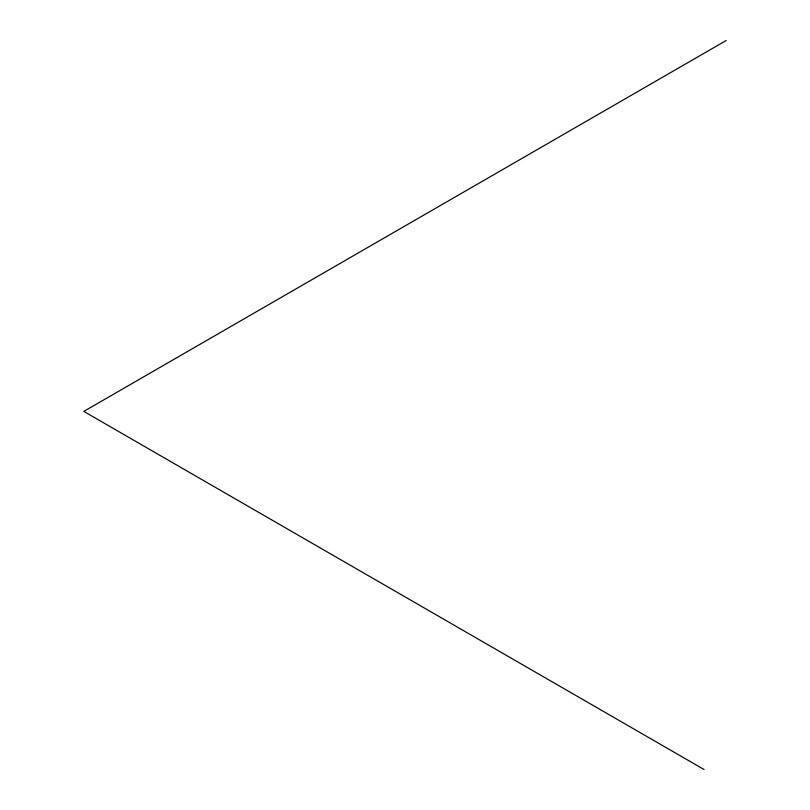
<?xml version="1.0" encoding="UTF-8"?>
<svg xmlns="http://www.w3.org/2000/svg" width="810" height="810" viewBox="0 0 810 810"><rect width="100%" height="100%" fill="white"/><g stroke="black" fill="none" stroke-linecap="round" stroke-linejoin="round"><path stroke-width="1.21" d="M726.206 40.5L83.794 411.399L704.052 769.5"/></g></svg>
